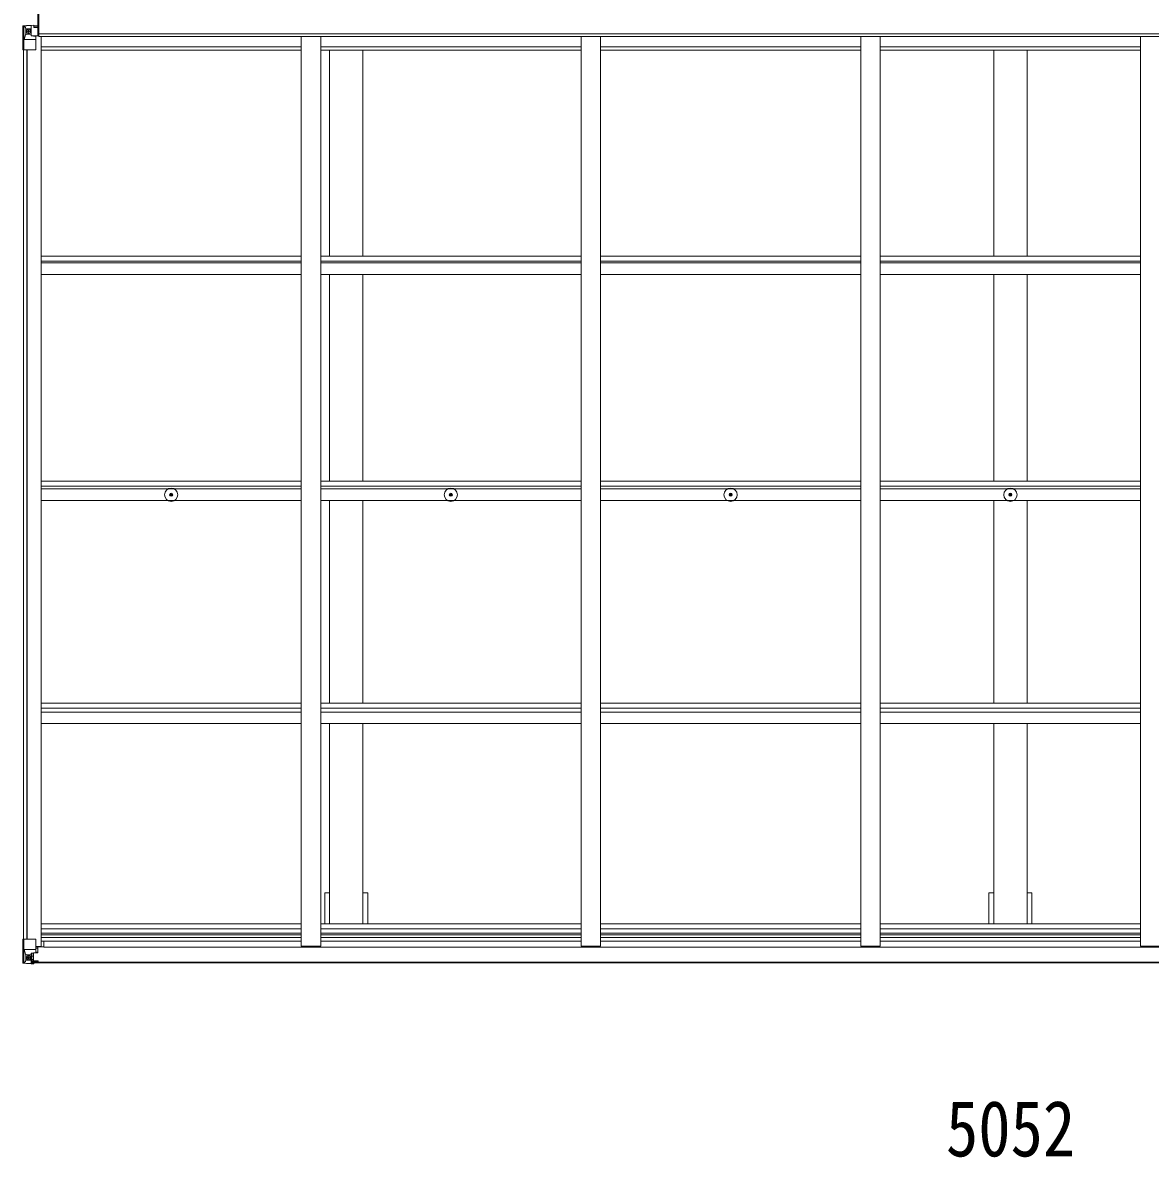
# Model space of a CAD drawing. Units: millimetres at full size, sheet at 1:30; details may follow other scales. Extents: x -8385 to 8479, y -5853 to 5787.
# Drawn here: x 919 to 3805, y 317 to 3221 of the extents above; entities that cross this region are included whole.
import ezdxf
from ezdxf.enums import TextEntityAlignment as Align

# ---------------------------------------------------------------- set-up
doc = ezdxf.new("R2010")
doc.units = ezdxf.units.MM
doc.header["$LTSCALE"] = 30
for name, color, linetype, lineweight in [('0-1_本体', 4, 'Continuous', 9), ('0-2_部品', 7, 'Continuous', 9), ('0-3_ELV2', 3, 'Continuous', 9), ('0-A_寸法', 6, 'Continuous', 9)]:
    doc.layers.add(name, color=color, linetype=linetype, lineweight=lineweight)
doc.styles.add('ＭＳ ゴシック', font='')
doc.styles.get('ＭＳ ゴシック').set_extended_font_data('MS Gothic')

msp = doc.modelspace()

# ---------------------------------------------------------------- linework, layer by layer
at = {"layer": '0-1_本体'}
for p, q in [((947.37, 3212.86), (957.87, 3212.86)), ((960.38, 3187.43), (956.83, 3187.43)), ((5933.37, 3192.45), (960.37, 3192.73)), ((960.37, 3189.41), (960.37, 3185.76)), ((5933.37, 3185.76), (960.37, 3185.76)), ((965.87, 3185.76), (965.87, 856.88)), ((1631.87, 3185.76), (1631.87, 857.3)), ((1681.87, 3185.76), (1681.87, 857.3)), ((2347.87, 3185.76), (2347.87, 857.3)), ((2397.87, 3185.76), (2397.87, 857.3)), ((3063.87, 3185.76), (3063.87, 857.3)), ((3113.87, 3185.76), (3113.87, 857.3)), ((3779.87, 3185.76), (3779.87, 857.3)), ((920.87, 3151.06), (920.87, 875.97)), ((929.87, 3151.06), (929.87, 875.97)), ((930.57, 3151.06), (930.57, 875.97)), ((965.87, 3159.32), (1631.87, 3159.32)), ((965.87, 3150.19), (1631.87, 3150.19)), ((1681.87, 3159.32), (2347.87, 3159.32)), ((1681.87, 3150.19), (2347.87, 3150.19)), ((1704.37, 3150.19), (1704.37, 2623.32)), ((1789.37, 3150.19), (1789.37, 2623.32)), ((2397.87, 3159.32), (3063.87, 3159.32)), ((2397.87, 3150.19), (3063.87, 3150.19)), ((3113.87, 3159.32), (3779.87, 3159.32)), ((3113.87, 3150.19), (3779.87, 3150.19)), ((3404.37, 3150.19), (3404.37, 2623.32)), ((3489.37, 3150.19), (3489.37, 2623.32)), ((965.87, 2623.32), (1631.87, 2623.32)), ((1681.87, 2623.32), (2347.87, 2623.32)), ((2397.87, 2623.32), (3063.87, 2623.32)), ((3113.87, 2623.32), (3779.87, 2623.32)), ((965.87, 2610.29), (1631.87, 2610.29)), ((965.87, 2606.52), (1631.87, 2606.52)), ((1681.87, 2610.29), (2347.87, 2610.29)), ((1681.87, 2606.52), (2347.87, 2606.52)), ((2397.87, 2610.29), (3063.87, 2610.29)), ((2397.87, 2606.52), (3063.87, 2606.52)), ((3113.87, 2610.29), (3779.87, 2610.29)), ((3113.87, 2606.52), (3779.87, 2606.52)), ((965.87, 2576.71), (1631.87, 2576.71)), ((1681.87, 2576.71), (2347.87, 2576.71)), ((1704.37, 2576.71), (1704.37, 2047.85)), ((1789.37, 2576.71), (1789.37, 2047.85)), ((2397.87, 2576.71), (3063.87, 2576.71)), ((3113.87, 2576.71), (3779.87, 2576.71)), ((3404.37, 2576.71), (3404.37, 2047.85)), ((3489.37, 2576.71), (3489.37, 2047.85)), ((965.87, 2047.85), (1631.87, 2047.85)), ((965.87, 2034.87), (1631.87, 2034.87)), ((1681.87, 2047.85), (2347.87, 2047.85)), ((1681.87, 2034.87), (2347.87, 2034.87)), ((2397.87, 2047.85), (3063.87, 2047.85)), ((2397.87, 2034.87), (3063.87, 2034.87)), ((3113.87, 2047.85), (3779.87, 2047.85)), ((3113.87, 2034.87), (3779.87, 2034.87)), ((965.87, 2027.74), (1631.87, 2027.74)), ((1681.87, 2027.74), (2347.87, 2027.74)), ((2397.87, 2027.74), (3063.87, 2027.74)), ((3113.87, 2027.74), (3779.87, 2027.74)), ((965.87, 1998.3), (1631.87, 1998.3)), ((1681.87, 1998.3), (2347.87, 1998.3)), ((1704.37, 1998.3), (1704.37, 1479.42)), ((1789.37, 1998.3), (1789.37, 1479.42)), ((2397.87, 1998.3), (3063.87, 1998.3)), ((3113.87, 1998.3), (3779.87, 1998.3)), ((3404.37, 1998.3), (3404.37, 1479.42)), ((3489.37, 1998.3), (3489.37, 1479.42)), ((965.87, 1479.42), (1631.87, 1479.42)), ((965.87, 1466.56), (1631.87, 1466.56)), ((965.87, 1456.45), (1631.87, 1456.45)), ((1681.87, 1479.42), (2347.87, 1479.42)), ((1681.87, 1466.56), (2347.87, 1466.56)), ((1681.87, 1456.45), (2347.87, 1456.45)), ((2397.87, 1479.42), (3063.87, 1479.42)), ((2397.87, 1466.56), (3063.87, 1466.56)), ((2397.87, 1456.45), (3063.87, 1456.45)), ((3113.87, 1479.42), (3779.87, 1479.42)), ((3113.87, 1466.56), (3779.87, 1466.56)), ((3113.87, 1456.45), (3779.87, 1456.45)), ((965.87, 1427.49), (1631.87, 1427.49)), ((1681.87, 1427.49), (2347.87, 1427.49)), ((1704.37, 1427.49), (1704.37, 914.7)), ((1789.37, 1427.49), (1789.37, 914.7)), ((2397.87, 1427.49), (3063.87, 1427.49)), ((3113.87, 1427.49), (3779.87, 1427.49)), ((3404.37, 1427.49), (3404.37, 914.7)), ((3489.37, 1427.49), (3489.37, 914.7)), ((1801.87, 993.7), (1789.37, 993.7)), ((1801.87, 993.7), (1801.87, 914.7)), ((3501.87, 993.7), (3489.37, 993.7)), ((3501.87, 993.7), (3501.87, 914.7)), ((965.87, 914.7), (1631.87, 914.7)), ((965.87, 901.88), (1631.87, 901.88)), ((1681.87, 914.7), (2347.87, 914.7)), ((1681.87, 901.88), (2347.87, 901.88)), ((2397.87, 914.7), (3063.87, 914.7)), ((2397.87, 901.88), (3063.87, 901.88)), ((3113.87, 914.7), (3779.87, 914.7)), ((3113.87, 901.88), (3779.87, 901.88)), ((965.87, 890.53), (1631.87, 890.53)), ((965.87, 886.74), (1631.87, 886.74)), ((965.87, 879.67), (1631.87, 879.67)), ((1681.87, 890.53), (2347.87, 890.53)), ((1681.87, 886.74), (2347.87, 886.74)), ((1681.87, 879.67), (2347.87, 879.67)), ((2397.87, 890.53), (3063.87, 890.53)), ((2397.87, 886.74), (3063.87, 886.74)), ((2397.87, 879.67), (3063.87, 879.67)), ((3113.87, 890.53), (3779.87, 890.53)), ((3113.87, 886.74), (3779.87, 886.74)), ((3113.87, 879.67), (3779.87, 879.67)), ((952.87, 856.88), (965.87, 856.88)), ((965.87, 870.31), (1631.87, 870.31)), ((973.37, 870.31), (973.37, 855.24)), ((973.37, 855.24), (5920.37, 855.24)), ((1631.87, 857.3), (1681.87, 857.3)), ((1681.87, 870.31), (2347.87, 870.31)), ((2347.87, 857.3), (2397.87, 857.3)), ((2397.87, 870.31), (3063.87, 870.31)), ((3063.87, 857.3), (3113.87, 857.3)), ((3113.87, 870.31), (3779.87, 870.31)), ((3779.87, 857.3), (3829.87, 857.3)), ((942.37, 817.03), (5951.37, 817.03)), ((942.37, 814.97), (5951.37, 814.97))]:
    msp.add_line(p, q, dxfattribs=at)
for points in [[(1704.37, 993.7), (1691.87, 993.7), (1691.87, 914.7)], [(3404.37, 993.7), (3391.87, 993.7), (3391.87, 914.7)]]:
    msp.add_lwpolyline(points, dxfattribs=at)
at = {"layer": '0-2_部品'}
for p, q in [((1296.51, 2013.44), (1297.62, 2013.46)), ((1296.51, 2012.44), (1297.62, 2012.42)), ((1297.62, 2013.46), (1298.14, 2013.56)), ((1297.62, 2012.42), (1298.14, 2012.32)), ((1298.24, 2014.08), (1298.14, 2013.56)), ((1298.24, 2011.8), (1298.14, 2012.32)), ((1298.26, 2015.19), (1298.24, 2014.08)), ((1298.26, 2010.7), (1298.24, 2011.8)), ((1299.26, 2015.19), (1299.28, 2014.08)), ((1299.26, 2010.7), (1299.28, 2011.8)), ((1299.28, 2014.08), (1299.38, 2013.56)), ((1299.28, 2011.8), (1299.38, 2012.32)), ((1299.9, 2013.46), (1299.38, 2013.56)), ((1299.9, 2012.42), (1299.38, 2012.32)), ((1301, 2013.44), (1299.9, 2013.46)), ((1301, 2012.44), (1299.9, 2012.42)), ((2012.51, 2013.44), (2013.62, 2013.46)), ((2012.51, 2012.44), (2013.62, 2012.42)), ((2013.62, 2013.46), (2014.14, 2013.56)), ((2013.62, 2012.42), (2014.14, 2012.32)), ((2014.24, 2014.08), (2014.14, 2013.56)), ((2014.24, 2011.8), (2014.14, 2012.32)), ((2014.26, 2015.19), (2014.24, 2014.08)), ((2014.26, 2010.7), (2014.24, 2011.8)), ((2015.26, 2015.19), (2015.28, 2014.08)), ((2015.26, 2010.7), (2015.28, 2011.8)), ((2015.28, 2014.08), (2015.38, 2013.56)), ((2015.28, 2011.8), (2015.38, 2012.32)), ((2015.9, 2013.46), (2015.38, 2013.56)), ((2015.9, 2012.42), (2015.38, 2012.32)), ((2017, 2013.44), (2015.9, 2013.46)), ((2017, 2012.44), (2015.9, 2012.42)), ((2728.51, 2013.44), (2729.62, 2013.46)), ((2728.51, 2012.44), (2729.62, 2012.42)), ((2729.62, 2013.46), (2730.14, 2013.56)), ((2729.62, 2012.42), (2730.14, 2012.32)), ((2730.24, 2014.08), (2730.14, 2013.56)), ((2730.24, 2011.8), (2730.14, 2012.32)), ((2730.26, 2015.19), (2730.24, 2014.08)), ((2730.26, 2010.7), (2730.24, 2011.8)), ((2731.26, 2015.19), (2731.28, 2014.08)), ((2731.26, 2010.7), (2731.28, 2011.8)), ((2731.28, 2014.08), (2731.38, 2013.56)), ((2731.28, 2011.8), (2731.38, 2012.32)), ((2731.9, 2013.46), (2731.38, 2013.56)), ((2731.9, 2012.42), (2731.38, 2012.32)), ((2733, 2013.44), (2731.9, 2013.46)), ((2733, 2012.44), (2731.9, 2012.42)), ((3444.51, 2013.44), (3445.62, 2013.46)), ((3444.51, 2012.44), (3445.62, 2012.42)), ((3445.62, 2013.46), (3446.14, 2013.56)), ((3445.62, 2012.42), (3446.14, 2012.32)), ((3446.24, 2014.08), (3446.14, 2013.56)), ((3446.24, 2011.8), (3446.14, 2012.32)), ((3446.26, 2015.19), (3446.24, 2014.08)), ((3446.26, 2010.7), (3446.24, 2011.8)), ((3447.26, 2015.19), (3447.28, 2014.08)), ((3447.26, 2010.7), (3447.28, 2011.8)), ((3447.28, 2014.08), (3447.38, 2013.56)), ((3447.28, 2011.8), (3447.38, 2012.32)), ((3447.9, 2013.46), (3447.38, 2013.56)), ((3447.9, 2012.42), (3447.38, 2012.32)), ((3449, 2013.44), (3447.9, 2013.46)), ((3449, 2012.44), (3447.9, 2012.42)), ((921.72, 875.74), (951.87, 875.74)), ((921.72, 875.74), (921.72, 815.15)), ((952.87, 874.74), (952.87, 841.64)), ((922.26, 848.86), (928.87, 849.07)), ((922.26, 848.86), (926.41, 836.77)), ((928.87, 849.07), (952.87, 849.07)), ((973.37, 856.05), (952.87, 856.05)), ((957.37, 852.74), (952.87, 852.74)), ((956.37, 842.59), (957.37, 842.59)), ((957.37, 856.05), (957.37, 840.87)), ((918.87, 815.03), (918.87, 815.07)), ((919.81, 814.07), (919.81, 814.03)), ((919.81, 814.03), (919.81, 814.03)), ((928.78, 813.64), (920.86, 814.11)), ((921.72, 815.08), (921.72, 815.15)), ((925.69, 818.53), (922.95, 814.86)), ((928.87, 835.54), (926.54, 835.51)), ((926.54, 835.51), (926.54, 822.04)), ((926.54, 822.04), (928.87, 821.98)), ((928.87, 835.54), (940.87, 835.54)), ((928.87, 835.54), (928.87, 835.54)), ((928.87, 821.98), (940.87, 821.98)), ((940.87, 812.85), (928.87, 813.64)), ((934.35, 829.18), (934.35, 830.14)), ((939.87, 821.98), (940.87, 821.98)), ((940.87, 838.83), (940.87, 812.74)), ((942.37, 835.54), (940.87, 835.54)), ((942.37, 821.98), (940.87, 821.98)), ((942.37, 818.44), (940.87, 818.44)), ((940.87, 813.62), (947.37, 813.22)), ((952.05, 841.38), (941.7, 839.73)), ((941.7, 839.09), (952.05, 840.75)), ((941.7, 839.73), (941.7, 839.09)), ((946.37, 831.94), (942.37, 831.94)), ((946.37, 823.73), (942.37, 823.73)), ((942.87, 818.8), (942.37, 818.8)), ((947.37, 814.15), (942.37, 814.24)), ((942.48, 820.11), (946.37, 820.11)), ((942.87, 819.9), (942.87, 819.73)), ((942.87, 819.73), (942.87, 819.73)), ((952.87, 819.65), (942.87, 819.73)), ((942.87, 817.78), (942.87, 819.73)), ((950.87, 817.8), (942.87, 817.8)), ((950.87, 817.78), (942.87, 817.78)), ((946.37, 839.84), (946.37, 819.87)), ((947.37, 814.15), (947.37, 814.97)), ((947.37, 813.74), (947.37, 814.15)), ((947.37, 813.74), (947.37, 813.22)), ((947.37, 813.22), (947.37, 812.34)), ((952.05, 840.75), (952.05, 841.38)), ((952.33, 840.82), (956.37, 840.86)), ((952.37, 814.54), (952.37, 814.97)), ((952.67, 814.54), (952.37, 814.54)), ((952.67, 814.54), (954.36, 814.97)), ((952.87, 819.65), (952.87, 818.04)), ((952.87, 818.04), (957.87, 818.04)), ((957.37, 840.87), (956.37, 840.86)), ((957.87, 817.03), (957.87, 818.04)), ((957.87, 818.04), (958.87, 818.04)), ((958.87, 819.72), (958.87, 819.6)), ((958.87, 818.04), (958.87, 819.6)), ((958.87, 818.04), (958.87, 817.03)), ((947.37, 812.34), (940.87, 812.74))]:
    msp.add_line(p, q, dxfattribs=at)
for points in [[(918.87, 815.07), (918.87, 875.74), (921.72, 875.74)], [(956.37, 840.86), (956.37, 842.59), (952.87, 842.61)], [(919.81, 814.03), (928.87, 813.47), (940.87, 812.74)], [(932.43, 828.22), (931.47, 828.22), (931.47, 827.26), (932.43, 827.26)], [(934.35, 830.14), (933.39, 830.14), (933.39, 829.18)], [(933.39, 826.3), (933.39, 825.34), (934.35, 825.34), (934.35, 826.3)], [(935.31, 827.26), (936.27, 827.26), (936.27, 828.22), (935.31, 828.22)], [(947.37, 813.74), (942.37, 813.74), (942.37, 839.2)], [(957.87, 819.77), (942.87, 819.9), (942.87, 819.9)], [(942.87, 818.8), (950.87, 818.8), (950.87, 817.03)], [(952.87, 819.65), (952.87, 819.66), (958.87, 819.6)]]:
    msp.add_lwpolyline(points, dxfattribs=at)
for centre, radius in [((1298.76, 2012.94), 17), ((1298.76, 2012.94), 4), ((2014.76, 2012.94), 17), ((2014.76, 2012.94), 4), ((2730.76, 2012.94), 17), ((2730.76, 2012.94), 4), ((3446.76, 2012.94), 17), ((3446.76, 2012.94), 4), ((933.87, 827.74), 5.3)]:
    msp.add_circle(centre, radius, dxfattribs=at)
for centre, radius, start, end in [((1298.76, 2012.94), 2.3, 167.44414, 192.55586), ((1298.76, 2012.94), 2.3, 77.44414, 102.55586), ((1298.76, 2012.94), 2.3, 257.44414, 282.55586), ((1298.76, 2012.94), 2.3, 347.44414, 12.55586), ((2014.76, 2012.94), 2.3, 167.44414, 192.55586), ((2014.76, 2012.94), 2.3, 77.44414, 102.55586), ((2014.76, 2012.94), 2.3, 257.44414, 282.55586), ((2014.76, 2012.94), 2.3, 347.44414, 12.55586), ((2730.76, 2012.94), 2.3, 167.44414, 192.55586), ((2730.76, 2012.94), 2.3, 77.44414, 102.55586), ((2730.76, 2012.94), 2.3, 257.44414, 282.55586), ((2730.76, 2012.94), 2.3, 347.44414, 12.55586), ((3446.76, 2012.94), 2.3, 167.44414, 192.55586), ((3446.76, 2012.94), 2.3, 77.44414, 102.55586), ((3446.76, 2012.94), 2.3, 257.44414, 282.55586), ((3446.76, 2012.94), 2.3, 347.44414, 12.55586), ((951.87, 874.74), 1, 0, 90), ((951.94, 842.31), 0.937, 276.73234, 357.67791), ((919.87, 815.07), 0.999, 180.04917, 266.5576), ((919.87, 815.03), 0.999, 180.04917, 266.5576), ((919.87, 815.02), 1, 179.99921, 266.49983), ((921.03, 801.42), 12.7, 84.89689, 90.75534), ((923, 815.03), 1.28, 177.54105, 228.82169), ((932.43, 829.18), 0.96, 270, 0), ((932.43, 826.3), 0.96, 0, 90), ((935.31, 829.18), 0.96, 180, 270), ((935.31, 826.3), 0.96, 90, 180), ((941.81, 838.8), 0.937, 96.73234, 177.67791), ((941.81, 838.16), 0.937, 96.73234, 177.67791), ((942.87, 820.23), 0.5, 179.95536, 269.47105), ((942.87, 817.3), 0.5, 89.99891, 179.99891), ((942.87, 817.28), 0.5, 90.00309, 180.00198), ((942.89, 820.41), 0.513, 178.95293, 268.11972), ((951.94, 841.68), 0.937, 276.73234, 357.67791), ((958.01, 812.08), 7.69, 83.56574, 91.03001)]:
    msp.add_arc(centre, radius, start, end, dxfattribs=at)
for centre, major_axis, ratio, start_param, end_param in [((922.98, 846.51), (0.85, -2.32), 0.403757, 3.0087805, 3.9744392), ((921.81, 813.95), (2, -0.12), 0.060933, 2.0712557, 3.1453404), ((1120.81, 801.72), (201, -12.36), 0.060933, 3.1453404, 3.145839), ((922, 817.05), (-0.02, -3), 0.466854, 0.125683, 0.7596956), ((923.67, 822.12), (0.03, -5), 0.573921, 0.7672717, 1.551125), ((925.14, 835.49), (0, -3), 0.468246, 1.5772882, 2.0127935), ((847.13, 821.98), (81.75, 0), 0.061163, 6.2824128, 6.2831853)]:
    msp.add_ellipse(centre, major_axis=major_axis, ratio=ratio, start_param=start_param, end_param=end_param, dxfattribs=at)
at = {"layer": '0-3_ELV2'}
for p, q in [((918.87, 3211.77), (918.87, 3151.06)), ((919.81, 3212.73), (919.81, 3212.77)), ((928.78, 3213.16), (920.86, 3212.69)), ((921.72, 3211.72), (921.72, 3211.65)), ((921.72, 3151.06), (921.72, 3211.65)), ((925.69, 3208.27), (922.95, 3211.94)), ((926.54, 3204.76), (928.87, 3204.82)), ((926.54, 3191.29), (926.54, 3204.76)), ((940.87, 3213.95), (928.87, 3213.17)), ((928.87, 3204.82), (940.87, 3204.82)), ((933.39, 3197.62), (933.39, 3196.66)), ((940.87, 3187.28), (940.87, 3214.06)), ((947.37, 3214.46), (947.37, 3208.52)), ((956.37, 3209.09), (947.37, 3209.14)), ((957.37, 3188.22), (957.37, 3208.37)), ((922.26, 3177.94), (926.41, 3190.03)), ((922.26, 3177.94), (928.87, 3177.73)), ((928.87, 3191.26), (926.54, 3191.29)), ((928.87, 3191.26), (928.87, 3191.26)), ((940.87, 3191.26), (928.87, 3191.26)), ((928.87, 3177.73), (952.87, 3177.73)), ((940.87, 3187.28), (947.37, 3187.28)), ((941.7, 3187.07), (941.7, 3187.28)), ((952.05, 3185.42), (941.7, 3187.07)), ((944.4, 3187.28), (952.05, 3186.05)), ((947.37, 3187.28), (956.37, 3187.31)), ((952.05, 3186.05), (952.05, 3185.42)), ((952.87, 3152.06), (952.87, 3185.16)), ((918.87, 3151.06), (951.87, 3151.06))]:
    msp.add_line(p, q, dxfattribs=at)
msp.add_lwpolyline([(959.37, 3189.39), (959.37, 3252.39), (957.87, 3252.39), (957.87, 3189.39)], close=True, dxfattribs=at)
for points in [[(959.37, 3189.39), (960.37, 3189.39), (960.37, 3252.39), (959.37, 3252.39)], [(919.81, 3212.77), (928.87, 3213.33), (947.37, 3214.46)], [(932.43, 3199.54), (931.47, 3199.54), (931.47, 3198.58), (932.43, 3198.58)], [(934.35, 3200.5), (934.35, 3201.46), (933.39, 3201.46), (933.39, 3200.5)], [(933.39, 3196.66), (934.35, 3196.66), (934.35, 3197.62)], [(935.31, 3198.58), (936.27, 3198.58), (936.27, 3199.54), (935.31, 3199.54)], [(957.37, 3208.37), (957.36, 3208.48), (947.37, 3208.52)]]:
    msp.add_lwpolyline(points, dxfattribs=at)
msp.add_circle((933.87, 3199.06), 5.3, dxfattribs=at)
for centre, radius, start, end in [((919.87, 3211.78), 1, 93.50017, 180.00079), ((919.87, 3211.77), 0.999, 93.4424, 179.95083), ((919.87, 3211.73), 0.999, 93.4424, 179.95083), ((921.03, 3225.38), 12.7, 269.24466, 275.10311), ((923, 3211.77), 1.28, 131.17831, 182.45895), ((932.43, 3200.5), 0.96, 270, 0), ((932.43, 3197.62), 0.96, 0, 90), ((935.31, 3200.5), 0.96, 180, 270), ((935.31, 3197.62), 0.96, 90, 180), ((941.81, 3188), 0.937, 230.93398, 263.26766), ((951.94, 3185.12), 0.937, 2.32209, 83.26766), ((951.94, 3184.49), 0.937, 2.32209, 83.26766), ((951.87, 3152.06), 1, 270, 0)]:
    msp.add_arc(centre, radius, start, end, dxfattribs=at)
for centre, major_axis, ratio, start_param, end_param in [((1120.81, 3225.09), (201, 12.36), 0.060933, 3.1373463, 3.1378449), ((921.81, 3212.85), (2, 0.12), 0.060933, 3.1378449, 4.2119296), ((922, 3209.76), (-0.02, 3), 0.466854, 5.5234897, 6.1575023), ((923.67, 3204.68), (0.03, 5), 0.573921, 4.7320603, 5.5159136), ((847.13, 3204.82), (81.75, 0), 0.061163, 0, 0.0007725), ((956.37, 3208.38), (1, -0.012), 0.707053, 0.1587743, 1.5795216), ((922.99, 3180.29), (0.85, 2.32), 0.403757, 2.3087461, 3.2744049), ((925.14, 3191.31), (0, 3), 0.468246, 4.2703918, 4.7058971), ((956.37, 3188.22), (1, 0.021), 0.906239, 4.6936843, 6.2644806)]:
    msp.add_ellipse(centre, major_axis=major_axis, ratio=ratio, start_param=start_param, end_param=end_param, dxfattribs=at)

# ---------------------------------------------------------------- texts
at = {"layer": '0-A_寸法', "color": 7, "style": 'ＭＳ ゴシック', "width": 0.85}
msp.add_text('5052', height=143, dxfattribs=at).set_placement((3281.87, 276.67), align=Align.BOTTOM_LEFT)

doc.saveas('drawing.dxf')
